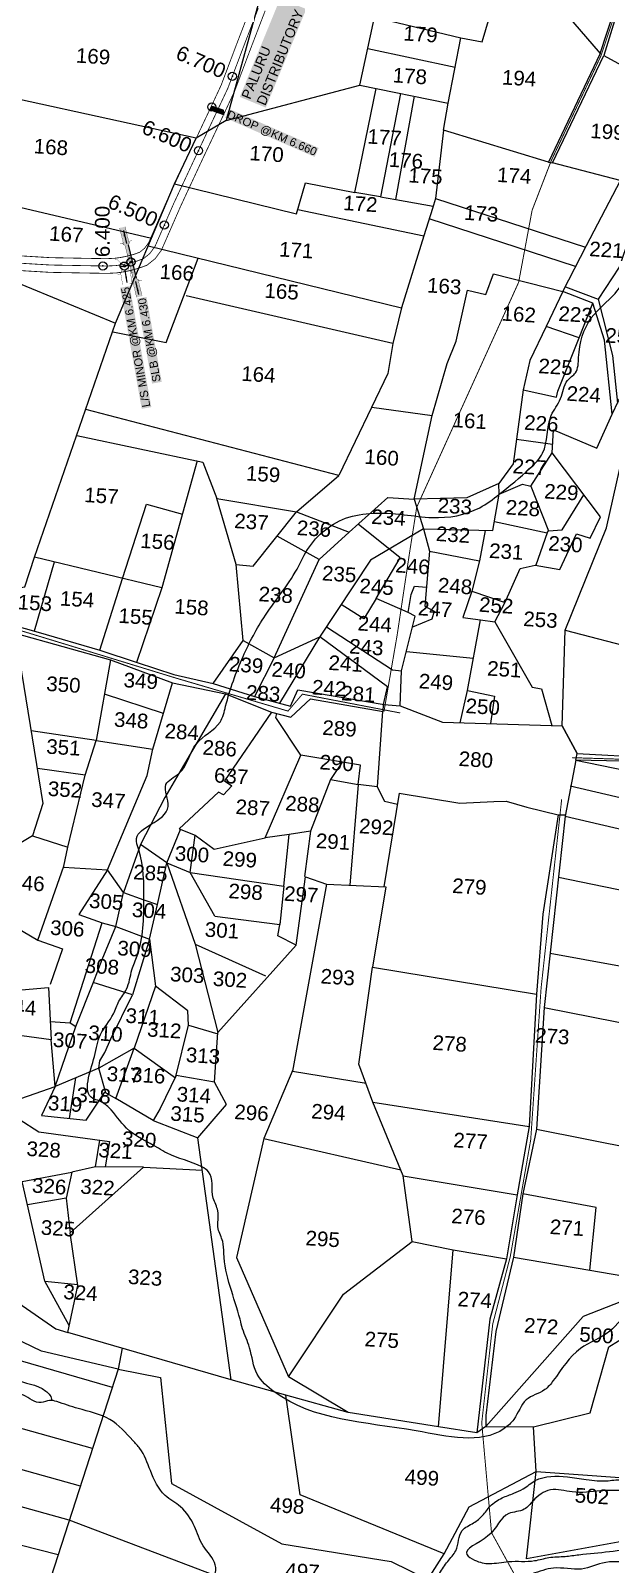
# Model space of a CAD drawing. Header units: inches. Extents: x 201618 to 222325, y 1599056 to 1612709.
# Drawn here: x 204595 to 205305, y 1602019 to 1603898 of the extents above; entities that cross this region are included whole.
import ezdxf
from ezdxf.enums import TextEntityAlignment as Align

# ---------------------------------------------------------------- set-up
doc = ezdxf.new("R2010")
doc.units = ezdxf.units.IN
doc.header["$LTSCALE"] = 15
doc.header["$MEASUREMENT"] = 0
doc.header["$PDMODE"] = 32
doc.header["$PDSIZE"] = 10
doc.linetypes.add('ACAD_ISO02W100', pattern=[15, 12, -3])
doc.linetypes.add('HIDDEN2', pattern=[0.1875, 0.125, -0.0625])
for name, color, linetype in [('CANAL1', 7, 'Continuous'), ('CSMark', 72, 'Continuous'), ('PLOTS', 7, 'Continuous'), ('PLOTS NO', 7, 'Continuous'), ('ROADS', 1, 'Continuous'), ('STREAMS', 4, 'Continuous'), ('STRUCTURE', 5, 'Continuous'), ('text2', 7, 'Continuous')]:
    doc.layers.add(name, color=color, linetype=linetype)
doc.styles.get("Standard").update_dxf_attribs({"font": 'arial.ttf'})
doc.dimstyles.get("Standard").update_dxf_attribs({"dimtxt": 0.18, "dimasz": 0.18, "dimexe": 0.18, "dimexo": 0.0625, "dimgap": 0.09, "dimtad": 0, "dimtih": 1, "dimtoh": 1, "dimdec": 4, "dimzin": 0, "dimdsep": 46, "dimtxsty": 'Standard', "dimcen": 0.09, "dimadec": 0, "dimazin": 0, "dimtfac": 1, "dimtdec": 4, "dimtofl": 0, "dimtmove": 0, "dimatfit": 3, "dimfxl": 1, "dimtolj": 1, "dimtzin": 0, "dimarcsym": 0})

# ---------------------------------------------------------------- blocks, each defined once
blk = doc.blocks.new('DROP')
h = blk.add_hatch()
h.set_pattern_fill('ANSI31', color=1, scale=10, angle=45)
h.set_pattern_definition([(90, (-324.4107, -25.7687), (-1.25, 0), [])])
h.paths.add_polyline_path([(-9.9, -4.3), (-13.8, 4.1), (13.8, 4.1), (10.2, -4.3)])
at = {"layer": 'STRUCTURE', "color": 5, "const_width": 0.49}
blk.add_lwpolyline([(-9.9, -4.3), (-13.8, 4.1), (13.8, 4.1), (10.2, -4.3), (-9.9, -4.3)], dxfattribs=at)
at = {"layer": 'STRUCTURE', "color": 5}
blk.add_circle((0, 0), 1.33, dxfattribs=at)
blk = doc.blocks.new('OT')
at = {"layer": 'STRUCTURE', "color": 190}
for points, const_width in [([(769751.4, 1706595.8), (769729.4, 1706595.8)], 0.5), ([(769775.2, 1706601.8), (769775.2, 1706597.8), (769769.2, 1706593.8), (769761.8, 1706593.8), (769754.4, 1706593.8), (769748.4, 1706597.8), (769748.4, 1706601.8)], 0.5), ([(769761.8, 1706593.8), (769761.8, 1706581)], 2.5), ([(769751.4, 1706579), (769729.4, 1706579)], 0.5), ([(769748.4, 1706573), (769748.4, 1706577), (769754.4, 1706581), (769761.8, 1706581), (769761.8, 1706581), (769761.8, 1706581), (769769.2, 1706581), (769775.2, 1706577), (769775.2, 1706573)], 0.5)]:
    blk.add_lwpolyline(points, dxfattribs=dict(at, const_width=const_width))
at = {"layer": 'STRUCTURE', "color": 0}
blk.add_circle((769761.8, 1706587.4), 1.87, dxfattribs=at)
blk.add_leader([(769732.6, 1706587.4), (769753.8, 1706587.4)], dimstyle='Standard', override={"dimasz": 10, "dimgap": 0.09, "dimtad": 0}, dxfattribs=at)
blk = doc.blocks.new('SLB')
at = {"layer": 'STRUCTURE'}
h = blk.add_hatch(dxfattribs=at)
h.set_pattern_fill('DOTS', color=6, scale=20, angle=320.3722, style=0)
h.set_pattern_definition([(320.372247934, (-159.4327, -72.9564), (1.2786241598, 0.5641323054), [0, -1.25])])
h.paths.add_polyline_path([(769699.5, 1706871.1), (769699.5, 1706861.1), (769729.1, 1706861.1), (769732.1, 1706863.1), (769792.1, 1706863.1), (769795.1, 1706861.1), (769824.7, 1706861.1), (769824.7, 1706871.1), (769795.1, 1706871.1), (769792.1, 1706869.1), (769732.1, 1706869.1), (769729.1, 1706871.1)])
at = {"layer": 'STRUCTURE', "color": 6, "linetype": 'ACAD_ISO02W100', "ltscale": 0.5, "const_width": 0.5}
for points in [[(769699.5, 1706871.1), (769729.1, 1706871.1)], [(769699.5, 1706861.1), (769729.1, 1706861.1)], [(769795.1, 1706871.1), (769824.7, 1706871.1)], [(769795.1, 1706861.1), (769824.7, 1706861.1)]]:
    blk.add_lwpolyline(points, dxfattribs=at)
at = {"layer": 'STRUCTURE', "color": 6, "const_width": 0.628}
for points in [[(769726.1, 1706877.1), (769726.1, 1706873.1), (769732.1, 1706869.1), (769792.1, 1706869.1), (769798.1, 1706873.1), (769798.1, 1706877.1)], [(769726.1, 1706855.1), (769726.1, 1706859.1), (769732.1, 1706863.1), (769792.1, 1706863.1), (769798.1, 1706859.1), (769798.1, 1706855.1)]]:
    blk.add_lwpolyline(points, dxfattribs=at)
at = {"layer": 'STRUCTURE', "color": 6}
blk.add_lwpolyline([(769732.1, 1706863.1), (769792.1, 1706863.1)], dxfattribs=at)
blk.add_lwpolyline([(769732.1, 1706863.1), (769792.1, 1706863.1)], dxfattribs=at)
at = {"layer": 'STRUCTURE', "color": 0}
blk.add_circle((769762.1, 1706866.1), 1.24, dxfattribs=at)
for points in [[(769703.8, 1706866), (769726.7, 1706866)], [(769818.6, 1706865.8), (769795.7, 1706865.8)]]:
    blk.add_leader(points, dimstyle='Standard', override={"dimasz": 10, "dimgap": 0.09, "dimtad": 0}, dxfattribs=at)

msp = doc.modelspace()

# ---------------------------------------------------------------- linework, layer by layer
at = {"layer": 'CANAL1', "color": 1, "linetype": 'HIDDEN2', "ltscale": 4, "const_width": 1}
msp.add_lwpolyline([(204574.4, 1603614), (204619.6, 1603611.3), (204674.1, 1603610.3), (204689.1, 1603610.1), (204699.4, 1603610.6), (204706.6, 1603611.6), (204714.6, 1603613.2), (204724.6, 1603615.9), (204733.1, 1603618.9), (204741.1, 1603625.4), (204747.5, 1603634.1), (204770.5, 1603686.9), (204797.4, 1603744.5), (204821, 1603794.5), (204836.7, 1603827.9), (204855.9, 1603878.8), (204874, 1603926)], dxfattribs=at)
at = {"layer": 'CANAL1', "color": 200, "const_width": 1}
for points in [[(204574.9, 1603623), (204619.9, 1603620.3), (204674.2, 1603619.3), (204689, 1603619.1), (204698.5, 1603619.6), (204705.1, 1603620.5), (204712.5, 1603622), (204721.9, 1603624.5), (204728.6, 1603626.9), (204734.6, 1603631.7), (204739.7, 1603638.6), (204762.3, 1603690.6), (204789.3, 1603748.3), (204812.9, 1603798.3), (204828.4, 1603831.4), (204847.5, 1603882), (204865.7, 1603929.3)], [(204573.9, 1603605), (204619.2, 1603602.3), (204673.9, 1603601.3), (204689.3, 1603601.1), (204700.3, 1603601.6), (204708.1, 1603602.8), (204716.6, 1603604.4), (204727.3, 1603607.3), (204737.6, 1603611), (204747.7, 1603619.1), (204755.4, 1603629.6), (204778.8, 1603683.2), (204805.5, 1603740.6), (204829.2, 1603790.7), (204845, 1603824.4), (204864.3, 1603875.6), (204882.4, 1603922.8)]]:
    msp.add_lwpolyline(points, dxfattribs=at)
at = {"layer": 'PLOTS'}
for points in [[(205264.4, 1603012.7), (205246, 1603046.9), (205249.9, 1603163.8), (205300.4, 1603289.5), (205316.7, 1603362.1), (205350.4, 1603472.2), (205387.3, 1603542.5), (205487.5, 1603666.7), (205525.4, 1603779.2), (205571.4, 1603886.8), (205615, 1603988.9), (205695.4, 1604121), (205719.7, 1604169.5), (205727.2, 1604228.6), (205704.4, 1604235.2), (205708.8, 1604265.3), (205721.8, 1604263.4), (205739.8, 1604365.5)], [(205292.6, 1603870.6), (205326, 1603972.9), (205340.1, 1604076.4), (205342.4, 1604267.8)], [(205352.1, 1604268), (205353.1, 1604188.5), (205349.6, 1604175.5), (205349.4, 1604093.6), (205343.4, 1604052.3), (205331, 1603978.8), (205297.2, 1603868.2)], [(205307.4, 1603428.6), (205298.1, 1603519.4), (205283.6, 1603564.7), (205247, 1603578.9), (205276, 1603635.4), (205317.4, 1603715), (205345.2, 1603780.7), (205369.5, 1603836.5), (205376.8, 1603857.3), (205380.4, 1603890.3), (205387.4, 1603947), (205390.5, 1603959.7), (205401.4, 1603989.5), (205459.5, 1604111.5), (205470.4, 1604150.3), (205478.5, 1604175.3), (205485.3, 1604188.1), (205501.3, 1604187.6), (205553.2, 1604253.3)], [(204895.7, 1604011.3), (204834.7, 1603788.2), (204797.7, 1603766.7), (204472.9, 1603837.9)], [(204834.7, 1603788.2), (204998.4, 1603831.6), (205037.7, 1604013.6)], [(204998.4, 1603831.6), (205106.7, 1603809.6), (205122.2, 1603889.8), (205148.2, 1603884.8), (205169.3, 1603956.8), (205228.2, 1603945.8), (205292.6, 1603870.6), (205229.3, 1603737.5), (205234.2, 1603736.7)], [(205016.4, 1603915), (205122.2, 1603889.8)], [(205115.1, 1603853.2), (205008, 1603876.3)], [(205317.3, 1603714.8), (205234.2, 1603736.7), (205297.2, 1603868.2), (205318.6, 1603856.3), (205325, 1603876.1), (205335.7, 1603872.7), (205358.6, 1603867.1), (205357.9, 1603860.3), (205375.2, 1603852.7)], [(204472.9, 1603837.9), (204279.8, 1603203.4), (204327.2, 1603198.7), (204389.7, 1603178.3), (204410.6, 1603177.9), (204572.5, 1603170.6), (204574, 1603214.7), (204588, 1603216.9), (204600.1, 1603253.2), (204699.3, 1603539.9), (204771.3, 1603710.8), (204797.7, 1603766.7)], [(204771.3, 1603710.8), (204920.7, 1603674.1), (204931.7, 1603711.8), (204992.4, 1603700.1), (205018.4, 1603827.6)], [(205048.1, 1603821.5), (205023.7, 1603694.8), (204992.4, 1603700.1)], [(205023.7, 1603694.8), (205042.6, 1603691.4), (205065.2, 1603818)], [(205229.3, 1603737.5), (205100.7, 1603776.5), (205106.7, 1603809.6)], [(205100.7, 1603776.5), (205091.1, 1603692.8), (205087.2, 1603680.7), (205076.7, 1603646.9), (205049.2, 1603558.9), (205038.6, 1603515.3), (205032.5, 1603478.2), (204972.8, 1603353.4), (204662.8, 1603434.3)], [(205365.8, 1603733.9), (205348.6, 1603703.5), (205315.9, 1603608.5), (205290.3, 1603569.3), (205307.8, 1603500.6), (205313.7, 1603442.1)], [(204743, 1603643.7), (204435.9, 1603716.1)], [(205042.6, 1603691.4), (205088, 1603683.3)], [(205091.1, 1603692.8), (205274.8, 1603633.1)], [(204922.2, 1603679.5), (205076.7, 1603646.9)], [(205262.6, 1603609.3), (205083.1, 1603667.7)], [(204416, 1603651), (204544.4, 1603603.9), (204699.3, 1603539.9)], [(204739.3, 1603634.9), (205049.2, 1603558.9)], [(204695.7, 1603529.4), (204761, 1603516.4), (204800.3, 1603619.9)], [(205012.9, 1603437.2), (205087.1, 1603426.9), (205105.3, 1603490.7), (205116.4, 1603518.1), (205130.3, 1603580.3), (205152.6, 1603575.3), (205161.9, 1603600.6), (205247, 1603578.9)], [(205038.6, 1603515.3), (204785.8, 1603573.6)], [(205247, 1603578.9), (205226.7, 1603536), (205206.6, 1603494.4), (205198.5, 1603458.5), (205239.3, 1603449.3), (205241, 1603456.7), (205266.8, 1603522.1), (205226.7, 1603536)], [(205250, 1603584.7), (205290.3, 1603569.3)], [(205266.8, 1603522.1), (205283.6, 1603564.7)], [(205163.8, 1603174.3), (205176, 1603197.4), (205194.7, 1603239.5), (205212.9, 1603243.6), (205243.1, 1603238.2), (205263.8, 1603281.8), (205280.6, 1603276.7), (205293.1, 1603302.8), (205233.8, 1603381), (205235.3, 1603409.2), (205288.4, 1603387), (205307.4, 1603428.6), (205314.9, 1603444.9), (205377.1, 1603546), (205387.3, 1603542.5)], [(205198.5, 1603458.5), (205186, 1603367.7), (205168.7, 1603343.6), (205129.2, 1603326.2), (205064.9, 1603324.6), (205087.1, 1603426.9)], [(204651.8, 1603402.6), (204806.1, 1603369.9), (204823.1, 1603325.3), (204920.7, 1603308.8), (204972.8, 1603353.4)], [(205234.3, 1603391.3), (205190.1, 1603397.4)], [(204799.2, 1603371.4), (204755.9, 1603215.6), (204600.1, 1603253.2)], [(205076.4, 1603288.1), (205161.2, 1603285.9), (205168.8, 1603330.4), (205197.5, 1603342.6), (205207.9, 1603340.5), (205233.8, 1603381)], [(203284.2, 1603318.9), (203404, 1603325.3), (203568, 1603332.2), (203644.2, 1603335.4), (203723.8, 1603325.3), (203871, 1603300.1), (204047.3, 1603252.6), (204171.2, 1603222.9), (204235.5, 1603206.1), (204281.3, 1603194.5), (204319.7, 1603191.6), (204384.3, 1603171.8), (204413.8, 1603169.6), (204562.1, 1603163.3), (204576.2, 1603160.4), (204692.8, 1603127.5), (204769, 1603099.2), (204834, 1603086), (204890.3, 1603063.6), (204913.7, 1603057.4), (204938, 1603079.8), (205026.9, 1603064.4), (205027.4, 1603073)], [(204818.7, 1603098.7), (204855.5, 1603151.1), (204847, 1603244.5), (204823.1, 1603325.3)], [(204985.3, 1603283.9), (205032.5, 1603326.6), (205064.9, 1603324.6)], [(205168.8, 1603330.4), (205168.7, 1603343.6)], [(205207.9, 1603340.5), (205229.4, 1603285.6), (205246.2, 1603286.8), (205272.7, 1603329.8)], [(204707.6, 1603227.2), (204736.9, 1603318.1), (204781, 1603305.9)], [(204847, 1603244.5), (204867.7, 1603242.4), (204920.7, 1603308.8)], [(205064.9, 1603324.6), (205076.4, 1603288.1), (205011.5, 1603249.6), (204948.9, 1603155.2), (204900, 1603074.5)], [(204920.7, 1603308.8), (204985.3, 1603283.9), (204948.5, 1603250.6)], [(205018.3, 1603202.9), (205047.9, 1603252.4), (204996.2, 1603293.8)], [(205076.4, 1603288.1), (205083.5, 1603260.9), (205144.7, 1603249)], [(205163.1, 1603297), (205227.6, 1603283.1), (205229.4, 1603285.6)], [(204893.4, 1603130.2), (204948.5, 1603250.6), (204897, 1603279.1)], [(205151.9, 1603286.1), (205144.7, 1603249), (205135.6, 1603211.9), (205124.3, 1603179.6), (205145.9, 1603176.6)], [(205227.6, 1603283.1), (205214, 1603243.4)], [(205083.5, 1603260.9), (205077.8, 1603193.3), (205089.4, 1603187.1), (205086.6, 1603177.3), (205062.8, 1603167.5)], [(204623.9, 1603247.4), (204599.3, 1603162.8)], [(204680.1, 1603139.3), (204707.6, 1603227.2)], [(204755.9, 1603215.6), (204725, 1603124.5)], [(205057.6, 1603185.4), (205061.3, 1603207.5), (205065.4, 1603217.8), (205079.8, 1603216.7)], [(205047.8, 1603071.4), (205049.5, 1603114.3), (205066.2, 1603181), (205057.6, 1603185.4), (205018.3, 1603202.9), (205003.3, 1603177.9), (204975.6, 1603195.5)], [(205135.6, 1603211.9), (205176.3, 1603198)], [(205130, 1603090.2), (205145.9, 1603176.6), (205163.8, 1603174.3), (205209.5, 1603094.1), (205220.8, 1603092.1), (205233.6, 1603047.3)], [(204576.2, 1603160.4), (204610.3, 1602951.7), (204597.4, 1602912.1), (204579, 1602901), (204526.7, 1602829.5), (204520.5, 1602756), (204426.7, 1602801.6), (204374.3, 1602807.8)], [(204572.5, 1603170.6), (204604.3, 1603161.4), (204680.1, 1603139.3), (204725.8, 1603124.2), (204770.7, 1603109.7), (204818.7, 1603098.7), (204869.4, 1603082.6), (204913.4, 1603071), (204922.3, 1603090.9), (205028, 1603073), (205047.8, 1603071.4), (205099.7, 1603051), (205246, 1603046.9), (205264.4, 1603012.7), (205354.5, 1603007.9), (205644.1, 1602960.4)], [(204957.4, 1603168), (205038.3, 1603115.5), (205049.5, 1603114.3)], [(205249.9, 1603163.8), (205340.8, 1603140.4)], [(204855.5, 1603151.1), (204893.4, 1603130.2), (204869.4, 1603082.6)], [(204893.4, 1603130.2), (204949.3, 1603155.7)], [(205027.4, 1603073), (205032.3, 1603094.6), (204949.3, 1603155.7)], [(205055.4, 1603137.8), (205137.2, 1603129.7)], [(204692.8, 1603127.5), (204675.5, 1603028.6), (204595.8, 1603040.7)], [(204834, 1603086), (204776.8, 1602988.4), (204759.5, 1602959), (204729.9, 1602901.3), (204709, 1602842.6), (204689.3, 1602870.4), (204654.3, 1602815.7), (204682.8, 1602805.4), (204699.4, 1602801), (204709, 1602842.6), (204734, 1602833.7), (204750.6, 1602827.7), (204761.8, 1602878.7), (204729.9, 1602901.3)], [(204662, 1602986.2), (204675.5, 1603028.6), (204745, 1603018), (204769, 1603099.2)], [(204758, 1603061.8), (204685.5, 1603085.6)], [(205121.2, 1603050.4), (205130, 1603090.2), (205163.1, 1603082.9), (205158.5, 1603049.4)], [(204890.3, 1603063.6), (204832.5, 1602979.3), (204841.4, 1602973.2), (204831.3, 1602962.1), (204825.4, 1602965.3), (204777.1, 1602920.4), (204796.8, 1602912.9), (204819.9, 1602895.6), (204882.5, 1602909.6), (204926, 1603010.9)], [(205026, 1603064.6), (205019.7, 1602972), (204996.1, 1602974.9), (204999, 1602998.5), (204926, 1603010.9), (204895.3, 1603056.9), (204896.7, 1603061.9)], [(204635.5, 1602873.6), (204689.3, 1602870.4), (204738, 1602985.8), (204745, 1603018)], [(205642.1, 1602953.6), (205356.4, 1603002.5), (205263, 1603004.8), (205264.4, 1603012.7)], [(204597.4, 1602912.1), (204640.7, 1602898), (204662, 1602986.2), (204603.4, 1602994.3)], [(204976.8, 1603002.3), (204962.5, 1602981.1), (204996.1, 1602974.9)], [(205263, 1603004.8), (205249.8, 1602936), (205224, 1602701.8), (205214.7, 1602552.6), (205198.1, 1602473.2), (205186.6, 1602395.7), (205164.7, 1602304.7), (205152.7, 1602201.6), (205152.7, 1602188.3), (205211, 1602187.7), (205280.4, 1602205.1), (205303.2, 1602286), (205374.4, 1602330.1), (205491.6, 1602377.6)], [(205263, 1603004.8), (205634.7, 1602928.1)], [(204962.5, 1602981.1), (204937.8, 1602917.7), (204911.7, 1602913.7), (204882.5, 1602909.6)], [(204996.1, 1602974.9), (204986.2, 1602851.4)], [(205019.7, 1602972), (205028.5, 1602954.5), (205044.5, 1602950.8)], [(205623, 1602887.2), (205255.8, 1602972.7)], [(205046.5, 1602964.3), (205027.7, 1602849.4)], [(205046.5, 1602964.3), (205120.6, 1602952.1), (205162.5, 1602953.9), (205177.7, 1602954.3), (205202.8, 1602947), (205241.1, 1602937.8), (205250.1, 1602937.5)], [(205241.1, 1602937.8), (205222.4, 1602816.1), (205214.6, 1602718)], [(205249.8, 1602936), (205612.7, 1602851.4)], [(204761.8, 1602878.7), (204778.7, 1602919.8)], [(204761.8, 1602878.7), (204790.6, 1602866.9), (204796.8, 1602912.9)], [(204905.1, 1602850.4), (204911.7, 1602913.7)], [(204937.8, 1602917.7), (204930.5, 1602862.3)], [(204526.7, 1602829.5), (204603.8, 1602784.2), (204636, 1602874.9), (204640.7, 1602898)], [(204761.8, 1602878.7), (204796.6, 1602779.2), (204824.5, 1602671)], [(204790.6, 1602866.9), (204905.1, 1602850.4)], [(204820.6, 1602813.6), (204790.6, 1602866.9)], [(204984, 1602205.5), (204907.7, 1602226.8), (204840.9, 1602245.5), (204800.1, 1602542.1), (204835.2, 1602582.7), (204820.2, 1602610.2), (204824.5, 1602671), (204920.2, 1602778.1), (204931.7, 1602861.9), (204957.5, 1602852.8), (205030, 1602849.3), (205013.8, 1602751.2)], [(205241.5, 1602861.2), (205594.7, 1602788.5)], [(204905.3, 1602850.4), (204900.5, 1602803.2)], [(204957.5, 1602852.8), (204915.8, 1602623.7), (205005.9, 1602608.9)], [(204699.4, 1602801), (204740.9, 1602785.4), (204750.6, 1602827.7)], [(204619.1, 1602684.6), (204643.5, 1602682.9), (204682.8, 1602805.4)], [(204643.5, 1602682.9), (204650.6, 1602678.5), (204672.1, 1602732.7), (204682.6, 1602760.6), (204699.4, 1602801)], [(204820.6, 1602813.6), (204900.5, 1602803.2)], [(204920.2, 1602778.1), (204898.1, 1602789.3), (204900.9, 1602805.2)], [(204898.4, 1602803.5), (204898.4, 1602803.2)], [(204603.8, 1602784.2), (204634.4, 1602773.4), (204619, 1602729.9)], [(204740.9, 1602785.4), (204719.8, 1602717.2), (204671.9, 1602732.1)], [(204740.9, 1602785.4), (204748.1, 1602727.6), (204721.9, 1602651.8), (204772.7, 1602615.3), (204788.7, 1602679.9), (204787.8, 1602697.4), (204748.1, 1602727.6)], [(204796.6, 1602779.2), (204882.9, 1602740.4)], [(205231.3, 1602768.1), (205571.1, 1602706.3)], [(205014.4, 1602585.6), (204997.3, 1602632.1), (205013.9, 1602751.1), (205214.6, 1602718), (205205.6, 1602556)], [(204517.3, 1602717.5), (204617.1, 1602726.2), (204620.2, 1602662.1)], [(204200.9, 1602711.1), (204263.4, 1602533.6), (204285.5, 1602469.7), (204359.1, 1602393.2), (204388.3, 1602377.7), (204532.7, 1602372.4), (204626.2, 1602307.7), (204640.6, 1602303.5)], [(204745.1, 1602563.1), (204699.5, 1602590.1), (204721.9, 1602651.8), (204678.8, 1602627.4), (204679.9, 1602636.4), (204686.1, 1602646.3), (204693.3, 1602663.2), (204719.8, 1602717.2)], [(205224, 1602701.8), (205551.2, 1602636.9)], [(204477.2, 1602610.6), (204556.6, 1602580.5), (204558.8, 1602581.4), (204625.2, 1602604.9), (204620.2, 1602662.1), (204536.1, 1602673.3), (204502.2, 1602667.1)], [(204678.8, 1602627.4), (204625.2, 1602604.9), (204650.6, 1602678.5)], [(204788.7, 1602679.9), (204824.4, 1602669.5)], [(204702.2, 1602258.3), (204608.6, 1602280.7), (204573.6, 1602297.3), (204522.9, 1602360.5), (204376.3, 1602369.1), (204316.9, 1602400.9), (204251.3, 1602475.2), (204222.1, 1602547.2), (204217.9, 1602570.9), (204209, 1602622.3)], [(204650.2, 1602615.4), (204642.4, 1602565.6)], [(204687.3, 1602597.2), (204678.8, 1602627.4)], [(204820.2, 1602610.2), (204773.5, 1602618.4), (204753.8, 1602577.8), (204745.1, 1602563.1), (204800.1, 1602542.1)], [(204916.1, 1602625.2), (204880.8, 1602541.2), (205048.5, 1602502.8)], [(204625.2, 1602604.9), (204608.6, 1602569.1), (204663.1, 1602563.4), (204686.2, 1602597.8), (204699.5, 1602590.1)], [(204556.6, 1602580.5), (204605.3, 1602549.1), (204691.9, 1602537.3), (204686.4, 1602506.4)], [(205051.5, 1602495.4), (205014.4, 1602585.6), (205205.6, 1602556), (205190.8, 1602472.2)], [(204674.8, 1602506.5), (204680.1, 1602538.9)], [(204880.8, 1602541.2), (204847.1, 1602395.1), (204910.9, 1602248.9)], [(205214.7, 1602552.6), (205518.9, 1602492.2)], [(204612.7, 1602366.3), (204585, 1602488.6), (204645.5, 1602499.8)], [(204733.3, 1602505.9), (204674.8, 1602506.5), (204645.5, 1602499.8), (204638.7, 1602467.8), (204643.5, 1602425.5)], [(204840.9, 1602245.5), (204640.6, 1602303.5), (204652.9, 1602361.2), (204643.5, 1602425.5), (204733.3, 1602505.9), (204805.6, 1602502.2)], [(205062.3, 1602415.1), (205051.5, 1602495.4), (205190.8, 1602472.2), (205177.9, 1602393.6)], [(204638.7, 1602467.8), (204591.5, 1602459.7)], [(205279.8, 1602379.8), (205287.6, 1602456.6), (205198.1, 1602473.2)], [(205141.7, 1602180.4), (205094.8, 1602187.8), (204984, 1602205.5), (204910.9, 1602248.9), (204978.2, 1602350.5), (205062.3, 1602415.1), (205112.6, 1602404.7), (205177.9, 1602393.6), (205157.6, 1602319.7), (205141.7, 1602180.4)], [(205094.8, 1602187.8), (205112.6, 1602404.7)], [(205501.1, 1602412.9), (205272, 1602322.9), (205152.7, 1602188.3)], [(204153.8, 1602393.1), (204695.1, 1602236.3)], [(205186.6, 1602395.7), (205279.8, 1602379.8), (205375.3, 1602363.5)], [(204642.4, 1602311.9), (204612.7, 1602366.3), (204652.8, 1602362.2)], [(204670.8, 1602161.3), (204137.6, 1602310.6)], [(204707.3, 1602284.2), (204702.2, 1602258.3), (204754.3, 1602248.4), (204767.7, 1602118.3), (204902.8, 1602044.3), (205036.7, 1602022.8), (205081.8, 1602000.8), (205101.7, 1602032.3), (204925.2, 1602104.4), (204907.7, 1602226.8)], [(205214.4, 1602133.2), (205368.2, 1602122.1), (205470.6, 1602285.2)], [(203735.3, 1602266), (203824.7, 1602239.7), (203979.7, 1602199.5), (204108.7, 1602163.6), (204628.8, 1602031.5)], [(204128.2, 1602262.9), (204656, 1602115.4)], [(204702.2, 1602258.3), (204563, 1601827.7), (204447, 1601860.6), (204392.2, 1601613.4), (204488.6, 1601579.7), (204559.5, 1601553.1), (204764.9, 1601471.7), (204967.4, 1601393.3), (205011, 1601536.7), (205065.8, 1601557.8), (205182.4, 1601514.6), (205270.1, 1601469.7)], [(204642.4, 1602073.5), (204119.6, 1602218.8)], [(205101.7, 1602032.3), (205132.3, 1602089.8), (205214.4, 1602133.2), (205211, 1602187.7)], [(205152.7, 1602188.3), (205141.7, 1602180.4)], [(205368.2, 1602122.1), (205359.4, 1602054.7), (205202.6, 1602026.1), (205214.4, 1602133.2)], [(205165.6, 1601874.7), (204642.4, 1602073.5)]]:
    msp.add_lwpolyline(points, dxfattribs=at)
at = {"layer": 'ROADS', "const_width": 1.19}
for points in [[(205347.9, 1604267.9), (205344.7, 1604101.5), (205339, 1604044.6), (205328.2, 1603974.4), (205320.7, 1603949.9), (205317, 1603938), (205293.4, 1603867.1), (205232.8, 1603739.3), (205209.3, 1603678.4), (205192.8, 1603590.1), (205150.3, 1603496.2), (205068, 1603314.6), (205059.7, 1603262), (205044, 1603157.7), (205027.9, 1603064.3)], [(205047.7, 1603062.5), (204928, 1603085.5), (204910.3, 1603064.8), (204773.5, 1603105.1), (204676, 1603135), (204570.8, 1603167.1), (204408.3, 1603174.2), (204382.4, 1603175.3), (204319.7, 1603195.6), (204279.2, 1603200.9), (204044.3, 1603257.7), (203869, 1603307.1), (203638.6, 1603343.2), (203405.3, 1603331), (203276.8, 1603320.7)], [(205258.3, 1603007.7), (205353.3, 1603004.7), (205498, 1602980.7), (205643, 1602956.8)], [(205199.8, 1601984.9), (205159.6, 1602058.2), (205147.6, 1602192.7), (205161.1, 1602313.9), (205182.6, 1602396.5), (205207.6, 1602539.6), (205220.3, 1602725.3), (205245.5, 1602956.7)]]:
    msp.add_lwpolyline(points, dxfattribs=at)
at = {"layer": 'STREAMS'}
for points in [[(205496.1, 1602391.8), (205468.9, 1602385.7), (205436.4, 1602366.4), (205405.4, 1602362.1), (205379.9, 1602347.5), (205330.7, 1602330.6), (205304.3, 1602304.9), (205268.4, 1602283.7), (205235.2, 1602244.4), (205224.9, 1602233.4), (205202, 1602220.8), (205187, 1602197), (205175.2, 1602185.7), (205067.4, 1602182.9), (204893.4, 1602230.8), (204872.7, 1602252.3), (204863.3, 1602284.8), (204854.8, 1602308), (204851.7, 1602319.6), (204831.7, 1602400.6), (204830.4, 1602415), (204824.9, 1602430.5), (204824.5, 1602452.4), (204818.8, 1602468.1), (204813.1, 1602500.4), (204805, 1602506.3), (204762.4, 1602523), (204751.7, 1602529.3), (204712.4, 1602553.9), (204690.9, 1602579.2), (204679.1, 1602587.1), (204671.5, 1602590.2), (204673.3, 1602641.6), (204680.7, 1602668.6), (204696.6, 1602693.7), (204703.3, 1602709.2), (204712.6, 1602724.2), (204719.3, 1602747.8), (204725.7, 1602765.1), (204734, 1602833.7), (204727.5, 1602894.7), (204724.8, 1602908.7), (204742.6, 1602926.1), (204763.5, 1602947.9), (204760.9, 1602974.7), (204776.8, 1602988.4), (204798.1, 1603024.7), (204827.1, 1603051.3), (204834, 1603070.7), (204855.4, 1603131.8), (204882.6, 1603182.1), (204923.6, 1603242.8), (204930.1, 1603255.8), (204976.9, 1603299.4), (205010.6, 1603306.8), (205052.6, 1603305.4), (205087, 1603301.9), (205145.2, 1603314), (205168.8, 1603330.4), (205206.8, 1603362.3), (205222.2, 1603380.8), (205232.8, 1603427), (205244.1, 1603447.6), (205252.7, 1603470), (205262.4, 1603479.4), (205266.3, 1603498), (205281.7, 1603546.4), (205310.9, 1603576.5), (205335.7, 1603625.3), (205344.3, 1603653.8), (205365, 1603686.4), (205376.7, 1603719.3), (205391.1, 1603743.9), (205394.9, 1603763.1), (205408.9, 1603806.1), (205407.7, 1603822.3), (205414.8, 1603839), (205409.5, 1603876), (205406.6, 1603893.6), (205412.4, 1603905.9), (205423.1, 1603935.9), (205440, 1603952.8), (205460.9, 1603986.4), (205495.3, 1604054.1), (205507.8, 1604067.7), (205524.3, 1604105.4), (205549.5, 1604128.8), (205562.6, 1604167.2), (205584.1, 1604190.2), (205594.7, 1604220.1), (205614.3, 1604270.7)], [(202807.8, 1602502.8), (202826.5, 1602498.6), (202846.6, 1602502.1), (202869, 1602496.3), (202892.9, 1602498.9), (202911.6, 1602495.2), (202925.2, 1602496.9), (202958.4, 1602517.6), (202980.8, 1602520.7), (203000.6, 1602524.9), (203019.2, 1602535.4), (203035.2, 1602541.6), (203052.9, 1602559.2), (203065.6, 1602563.5), (203085.3, 1602566.8), (203123.2, 1602565.9), (203159.6, 1602596.1), (203168.2, 1602631), (203173.8, 1602655.7), (203192.3, 1602668.8), (203206, 1602671.4), (203229.8, 1602663.6), (203248.2, 1602663.8), (203268.3, 1602657), (203280.3, 1602652.1), (203295.6, 1602650.6), (203316.1, 1602648.5), (203357.2, 1602637.8), (203361.4, 1602625.9), (203376, 1602610.1), (203406.6, 1602611.8), (203421.1, 1602608.1), (203439.9, 1602611.8), (203445.7, 1602610.7), (203486.1, 1602619.9), (203504.9, 1602631), (203537.9, 1602638.5), (203558.5, 1602657.4), (203573.4, 1602668), (203583.8, 1602674.2), (203610.1, 1602678.1), (203615.6, 1602685.8), (203655.6, 1602720.2), (203676, 1602720.7), (203696.9, 1602697.4), (203708.6, 1602680.7), (203716.8, 1602665.2), (203740.3, 1602645.4), (203750.7, 1602630.7), (203766.7, 1602600.7), (203768.8, 1602590.4), (203784.7, 1602589.3), (203818.5, 1602588.7), (203845.8, 1602581), (203858.9, 1602574.2), (203903.9, 1602564.4), (203921.1, 1602564.4), (203948, 1602558.4), (203957.6, 1602559.4), (203976.6, 1602556.5), (204001.7, 1602552.6), (204017.8, 1602553.7), (204023, 1602559.9), (204035.6, 1602572.1), (204055, 1602575.9), (204073.2, 1602606.7), (204103.1, 1602612.7), (204136.6, 1602620.7), (204140.6, 1602622.3), (204177.6, 1602617.7), (204197.3, 1602616.1), (204208, 1602617.4), (204215.9, 1602600.7), (204229.5, 1602556.2), (204234.1, 1602527.7), (204237.5, 1602480.6), (204253.7, 1602458.1), (204267.4, 1602446.7), (204269.4, 1602434.7), (204285.6, 1602418.5), (204309.2, 1602401), (204321.9, 1602386.6), (204346.1, 1602376), (204396, 1602356.4), (204432.4, 1602352.7), (204464.4, 1602353.2), (204476.3, 1602348.1), (204499.1, 1602327.3), (204522.7, 1602308), (204556.2, 1602260), (204575.4, 1602246.1), (204613.7, 1602231.7), (204621.1, 1602220.2), (204621.1, 1602219.6)], [(205092.1, 1602002.7), (205080.2, 1601972.8), (205058, 1601951), (205046.3, 1601920.1), (205018, 1601917.3), (204995.2, 1601918.2), (204965.2, 1601912.2), (204950.1, 1601912.4), (204939.1, 1601917), (204912.3, 1601922), (204892.6, 1601928.5), (204868.8, 1601941.7), (204859.4, 1601946.3), (204826.8, 1601956.7), (204812.7, 1601968.7), (204814.9, 1601988.8), (204821.3, 1602018.8), (204806.5, 1602042.1), (204795.9, 1602065.8), (204778.7, 1602089.9), (204759.9, 1602103.8), (204741.9, 1602134.2), (204728.9, 1602161.3), (204720.5, 1602171.1), (204692.2, 1602196.8), (204653.3, 1602210.3), (204627.2, 1602218.7), (204618.4, 1602220.3), (204608.1, 1602217.6), (204596.9, 1602220.6), (204586.4, 1602226.6), (204575.9, 1602229.4), (204550, 1602226.9), (204544.7, 1602226.4), (204517.2, 1602237.8), (204501, 1602236.7), (204482.8, 1602239.8), (204467.7, 1602246.1), (204451.7, 1602246.8), (204443.2, 1602247.1), (204411.3, 1602262.2), (204393.8, 1602263.3), (204376.1, 1602271.4), (204363.2, 1602282.2), (204345, 1602282.1), (204335.4, 1602285.5), (204297.3, 1602317.4), (204288.3, 1602331.1), (204278.1, 1602342.4), (204253.3, 1602351.9), (204231.2, 1602357.2), (204216.2, 1602361.4), (204206.8, 1602364.8), (204194.9, 1602370.1), (204185.8, 1602378), (204182, 1602389.8), (204178.8, 1602401.1), (204175.8, 1602407.6), (204154.1, 1602424.4), (204134.9, 1602422.8), (204121.2, 1602418.3), (204096.1, 1602422.9), (204083.5, 1602422), (204064, 1602414.3), (204047.7, 1602415.3), (204032.3, 1602412.6), (204003.2, 1602395.5), (203993.1, 1602389.7), (203985.7, 1602388.5), (203952.6, 1602369.8), (203936.6, 1602359.8), (203913.8, 1602358.2), (203902.9, 1602357.2), (203873.7, 1602340.7), (203852.3, 1602325.8), (203835.1, 1602322), (203827.1, 1602323.2), (203814.5, 1602330.3), (203787.3, 1602339.6), (203769.9, 1602343.6), (203751, 1602346.8), (203733.9, 1602350.2), (203720, 1602361.1), (203697.8, 1602370.1), (203682.9, 1602377.8), (203659, 1602380.9), (203637.6, 1602384.8), (203625.6, 1602375.8), (203582.2, 1602330.7), (203533.5, 1602328.9), (203488.7, 1602321.9), (203455.9, 1602326.3), (203426.7, 1602327.3), (203392.3, 1602342.8), (203366.8, 1602347.2), (203355.2, 1602355.8), (203332.8, 1602350.3), (203320.3, 1602345.8), (203286.7, 1602334.6), (203260.2, 1602330.3), (203235.3, 1602316.6), (203194.9, 1602301.5), (203181.6, 1602289), (203165.4, 1602286), (203151.9, 1602281.1), (203117.9, 1602273.3), (203096.8, 1602270.6), (203086.9, 1602274.1), (203051.1, 1602280), (203006.6, 1602300.3), (202971.2, 1602296.6), (202939, 1602271.9), (202927.2, 1602250.6), (202909.2, 1602243.7), (202889.7, 1602241.8), (202874.6, 1602235.5), (202857.4, 1602228.7), (202834.4, 1602232.9), (202819.5, 1602237.5), (202772.4, 1602246.3), (202758.2, 1602268.3), (202738.1, 1602278.4), (202732.3, 1602288.7), (202739.5, 1602309.8), (202740.6, 1602332), (202736.4, 1602354), (202727.7, 1602374.2), (202723.6, 1602383.3), (202719.9, 1602406.7), (202718.5, 1602433.7), (202741.9, 1602455.5), (202767.2, 1602470.4), (202791.2, 1602487.1), (202808, 1602503.1), (202819.1, 1602527.1), (202834.7, 1602545.4), (202843, 1602556), (202852.6, 1602577.6), (202859.9, 1602585.7), (202874.7, 1602584.9), (202886.6, 1602582.8), (202914.3, 1602587.6), (202933.5, 1602582.8), (202943.5, 1602582.7), (202958.9, 1602581), (202974.3, 1602576.5), (202981.8, 1602574.7), (203007.6, 1602577.9), (203025, 1602599.6), (203049.1, 1602615), (203064.4, 1602624.3), (203071.4, 1602631.7), (203077.5, 1602635.8)], [(204934.3, 1601635.6), (204974.6, 1601682.3), (204990.8, 1601701.9), (205013.7, 1601718.5), (205030.2, 1601727.2), (205036.2, 1601731.6), (205062, 1601756.9), (205077.1, 1601763.3), (205086.9, 1601777.2), (205093.6, 1601786.2), (205101.5, 1601808.6), (205116, 1601829.5), (205120.6, 1601842.9), (205124.1, 1601885.6), (205132.3, 1601904.2), (205127.2, 1601925), (205109.3, 1601948.8), (205104.2, 1601965.7), (205092.1, 1601989.2), (205090.3, 1601997.5), (205095.8, 1602008.3), (205105.9, 1602022.9), (205115.8, 1602036.1), (205123.6, 1602060.7), (205137.7, 1602070.2), (205148.7, 1602079.1), (205158.1, 1602090.6), (205172.7, 1602100.7), (205187, 1602106.5), (205198.3, 1602111.8), (205213.2, 1602122), (205252.6, 1602126.4), (205275.7, 1602123.2), (205302.4, 1602121.8), (205321, 1602122.7), (205346.2, 1602115.1), (205368.2, 1602122.1), (205390.3, 1602134.7), (205405.6, 1602165.3), (205420.5, 1602180.6), (205431.7, 1602215), (205443, 1602227.4), (205453.4, 1602243.4), (205470.6, 1602285.2), (205470.1, 1602284.4)], [(205376.9, 1602015.2), (205386, 1602024.2), (205387.8, 1602017.4), (205369, 1601992.3), (205361.4, 1601971.1), (205335.4, 1601956.5), (205307.1, 1601939.6), (205294.7, 1601928.5), (205280.8, 1601920.5), (205267.7, 1601920.1), (205246.7, 1601892.9), (205218.3, 1601862.1), (205205.9, 1601835.7), (205202.9, 1601812.6), (205198.6, 1601786.1), (205194.3, 1601743.7), (205199, 1601692.4), (205200.2, 1601677.7), (205204.9, 1601665.5), (205205.5, 1601646.6), (205207.2, 1601641.4), (205218.1, 1601623.5), (205217.5, 1601607.9), (205207.9, 1601557.2), (205196.4, 1601541.1), (205174.3, 1601531.8), (205165.5, 1601531.6), (205154.6, 1601536.2), (205139.5, 1601539.2), (205132.5, 1601542), (205109.4, 1601554.3), (205086.3, 1601557.6), (205075.1, 1601562.1), (205063.1, 1601564), (205025.4, 1601552.4), (205002.4, 1601544.5), (204988.5, 1601535), (204980.7, 1601518), (204967.4, 1601501.1), (204965.3, 1601487.8), (204963.9, 1601466.5), (204951.8, 1601446.3), (204949.2, 1601427.2), (204947.7, 1601415.1), (204941.4, 1601403.4), (204929.9, 1601387.4), (204926.8, 1601362.3), (204913.7, 1601346.6), (204908.5, 1601330), (204911.7, 1601309.7), (204906.1, 1601298.4)]]:
    msp.add_spline(points, degree=3, dxfattribs=at)
for points, knots in [([(205129.4, 1602031.4), (205125.3, 1602038.5), (205164.6, 1602051.9), (205171.3, 1602084), (205199.9, 1602083.7), (205212, 1602100.3), (205231.6, 1602114.8), (205261.2, 1602105.4), (205289.4, 1602109.4), (205316.1, 1602110.5), (205337.2, 1602107), (205349.7, 1602090.6), (205369.2, 1602096.3), (205381.7, 1602076.4), (205369.7, 1602052), (205327.5, 1602035.2), (205285.8, 1602034.1), (205248.8, 1602028.6), (205230.4, 1602028.8), (205208, 1602021.4), (205183.3, 1602024.7), (205158.5, 1602018.8), (205141.6, 1602022.3), (205130.8, 1602028.9), (205129.4, 1602031.4)], [0, 0, 0, 0, 85.487139, 181.207562, 231.079573, 268.404802, 331.770771, 399.61643, 487.011146, 546.226902, 604.350075, 639.200126, 688.283495, 727.881117, 786.094467, 867.969815, 1058.20613, 1101.196511, 1151.164224, 1196.351798, 1277.10466, 1335.691346, 1383.289647, 1413.011176, 1413.011176, 1413.011176, 1413.011176]), ([(205121.4, 1601982), (205117.6, 1601980.3), (205150.2, 1602010.2), (205177.5, 1602003.3), (205208.2, 1602005.9), (205237.2, 1602018.7), (205269.3, 1602009), (205300.8, 1602026.5), (205339.4, 1602017.4), (205357.7, 1602041.2), (205394.6, 1602046.1), (205344.4, 1602006.4), (205322.1, 1601978.3), (205282, 1601958.3), (205240.1, 1601939.3), (205197.7, 1601947.1), (205173.5, 1601928.4), (205149.5, 1601926.4), (205138.2, 1601944), (205118.4, 1601956.6), (205121.4, 1601980.7), (205161.4, 1602011.9), (205124.6, 1601983.5), (205121.4, 1601982)], [0, 0, 0, 0, 86.740264, 158.825379, 239.569277, 307.832487, 394.819016, 472.187356, 568.448234, 658.275927, 680.317022, 808.52693, 880.468502, 1012.898891, 1119.708478, 1228.89047, 1312.565654, 1340.946843, 1398.090416, 1455.105288, 1501.589293, 1575.895754, 1648.086335, 1648.086335, 1648.086335, 1648.086335])]:
    msp.add_open_spline(points, degree=3, knots=knots, dxfattribs=at)
at = {"layer": 'text2', "color": 2, "linetype": 'Continuous'}
for p in [(204842.2, 1603842.5), (204800.7, 1603751.4), (204759, 1603660.3), (204683.7, 1603610.2)]:
    msp.add_point(p, dxfattribs=at)
at = {"layer": 'text2', "color": 3}
for p in [(204817, 1603805, 157), (204710, 1603610, 155), (204718, 1603615, 156)]:
    msp.add_point(p, dxfattribs=at)

# ---------------------------------------------------------------- block references
at = {"xscale": 0.7, "yscale": 0.7, "zscale": 0.7, "rotation": 160.8737763901753}
msp.add_blockref('DROP', (204824, 1603800.9), dxfattribs=at)
at = {"layer": 'STRUCTURE', "color": 0}
for name, p, xscale, yscale, zscale, rotation in [('SLB', (1493346.1, 1364155.2, 156), 0.6999999999999997, 0.6999999999999997, 0.6999999999999997, 103.747477075715), ('OT', (1471496.1, 1267916.3, 155), 0.7, 0.7, 0.7, 99.43587806056661)]:
    msp.add_blockref(name, p, dxfattribs=dict(at, xscale=xscale, yscale=yscale, zscale=zscale, rotation=rotation))

# ---------------------------------------------------------------- texts
at = {"layer": 'CSMark', "color": 1}
for s, rotation, p in [('6.700', 336.4703, (204775, 1603872.8)), ('6.600', 336.4703, (204733.4, 1603781.7)), ('6.400', 90.1691, (204683.1, 1603620.9)), ('6.500', 336.4703, (204691.7, 1603690.6))]:
    msp.add_text(s, height=18, rotation=rotation, dxfattribs=at).set_placement(p, align=Align.MIDDLE_LEFT)
at = {"layer": 'PLOTS NO'}
for s, p in [('179', (205051.2, 1603886.5)), ('169', (204650.2, 1603859.4)), ('178', (205038.1, 1603835.2)), ('194', (205171.9, 1603832.6)), ('177', (205007.1, 1603760.2)), ('199', (205280.1, 1603767)), ('168', (204598.5, 1603748.3)), ('170', (204862.7, 1603739.8)), ('176', (205033.3, 1603731.8)), ('175', (205057.2, 1603712.7)), ('174', (205165.9, 1603713.2)), ('172', (204977.5, 1603678.7)), ('173', (205125.5, 1603666.8)), ('167', (204617.4, 1603641.3)), ('171', (204899, 1603621.9)), ('221    ', (205278.9, 1603622.3)), ('166', (204752.7, 1603594.5)), ('165', (204881.1, 1603571.3)), ('163', (205080.2, 1603577.8)), ('162', (205171.5, 1603543.3)), ('223', (205241.1, 1603543)), ('253', (205298.5, 1603516.4)), ('225', (205216.6, 1603478.9)), ('164', (204852.7, 1603469.6)), ('224', (205251, 1603445.2)), ('161', (205111.5, 1603412.8)), ('226', (205199.1, 1603409.6)), ('160', (205003.6, 1603367.8)), ('159', (204858.4, 1603347.5)), ('227', (205185, 1603356.3)), ('157', (204660.4, 1603321)), ('233', (205093.2, 1603308.1)), ('229', (205223.6, 1603325.4)), ('237', (204844.1, 1603289.1)), ('234', (205012, 1603294.3)), ('228', (205176.6, 1603305.8)), ('236', (204920.7, 1603280.6)), ('232', (205091, 1603273.3)), ('156', (204729, 1603264.8)), ('231', (205156.2, 1603252.6)), ('230', (205228.7, 1603261.6)), ('246', (205041.4, 1603234.8)), ('235', (204951.6, 1603225)), ('238', (204873.9, 1603199.5)), ('245 ', (204997.4, 1603209.4)), ('248', (205093.5, 1603210.3)), ('153', (204578.9, 1603189.6)), ('154', (204630.6, 1603194.2)), ('158', (204770.7, 1603184.4)), ('247', (205069, 1603182.3)), ('252', (205143.9, 1603186.6)), ('155', (204702.3, 1603173)), ('244', (204995.2, 1603163.7)), ('253', (205198.1, 1603169.1)), ('243', (204984.8, 1603135.5)), ('239', (204837.6, 1603113.6)), ('240', (204889.7, 1603107.1)), ('241', (204959.5, 1603115.3)), ('251', (205153.8, 1603108.4)), ('350', (204613.9, 1603089.6)), ('349', (204708.6, 1603094.1)), ('242', (204939.3, 1603085.3)), ('249', (205070.1, 1603092.8)), ('283', (204858.5, 1603078.9)), ('281', (204975.1, 1603078.1)), ('348', (204696.9, 1603045.8)), ('250', (205127.4, 1603062.5)), ('284', (204758.8, 1603031.7)), ('289', (204952, 1603035.8)), ('351', (204613.9, 1603012.7)), ('286', (204805.3, 1603011.5)), ('290', (204948.6, 1602993.5)), ('280', (205119, 1602997.7)), ('637', (204819.3, 1602977.5)), ('352', (204615.8, 1602961)), ('347', (204668.9, 1602947.7)), ('287', (204845.7, 1602938.8)), ('288', (204906.5, 1602943.2)), ('292', (204997, 1602915.2)), ('291', (204944, 1602897.2)), ('300', (204771.3, 1602881.7)), ('299', (204829.9, 1602875.4)), ('285', (204720.4, 1602858.8)), ('346', (204569.9, 1602846.4)), ('279', (205111, 1602842.1)), ('305', (204666.3, 1602823.7)), ('298', (204837, 1602835.7)), ('297', (204905.1, 1602832.5)), ('304', (204718.8, 1602812.7)), ('306 ', (204618.6, 1602790.8)), ('301', (204808, 1602788.5)), ('309', (204701, 1602765.7)), ('308', (204661, 1602744.3)), ('303', (204765.5, 1602733.9)), ('302', (204817.9, 1602728.2)), ('293', (204949.8, 1602731.2)), ('344', (204559.7, 1602694.2)), ('311', (204710.9, 1602683)), ('307', (204622.1, 1602653.5)), ('310', (204665.4, 1602662)), ('312', (204737.4, 1602666.2)), ('278', (205086.9, 1602649.8)), ('273', (205212.5, 1602658.8)), ('313', (204784.8, 1602634.9)), ('317', (204688, 1602611.7)), ('316', (204717.7, 1602610.8)), ('319', (204616, 1602576)), ('318', (204650.9, 1602586.1)), ('314', (204773.6, 1602586.7)), ('315', (204765.9, 1602563.1)), ('296', (204844.2, 1602565)), ('294', (204938.4, 1602565.8)), ('328', (204589.7, 1602519.9)), ('321', (204677.7, 1602518.4)), ('320', (204706.7, 1602532.2)), ('277', (205112.4, 1602530.5)), ('326', (204596.5, 1602474.9)), ('322', (204655.6, 1602473.6)), ('276', (205109.9, 1602437.5)), ('271', (205230.5, 1602424.2)), ('325', (204607.2, 1602423.4)), ('295', (204931.4, 1602410.4)), ('323', (204714, 1602363)), ('324', (204634.8, 1602344.5)), ('274', (205117.6, 1602335.7)), ('272', (205199, 1602303.5)), ('500', (205266.7, 1602292.5)), ('275', (205003.8, 1602286.7)), ('499', (205052.9, 1602118)), ('502', (205261.1, 1602095.3)), ('498', (204887.9, 1602083.5)), ('497', (204906.6, 1602003.3))]:
    msp.add_text(s, height=18, rotation=356.3896, dxfattribs=at).set_placement(p)
at = {"layer": 'STRUCTURE', "color": 5, "attachment_point": 1, "bg_fill": 1, "box_fill_scale": 1.1, "bg_fill_color": 7, "bg_fill_true_color": 16777215, "bg_fill_transparency": 0}
for s, insert, char_height, width, rotation in [('{\\C1;PALURU DISTRIBUTORY }', (204852.9, 1603817.9), 12, 128.083, 67.6845), ('DROP @KM 6.660', (204838.7, 1603801.3), 10, 117.651, 336.4282), ('L/S MINOR @KM 6.425', (204732, 1603436.3), 10, 148.702, 100.1409), ('SLB @KM 6.430', (204744.7, 1603467.2), 10, 103.695, 100.1409)]:
    msp.add_mtext(s, dxfattribs=dict(at, insert=insert, char_height=char_height, width=width, rotation=rotation))

doc.saveas('drawing.dxf')
